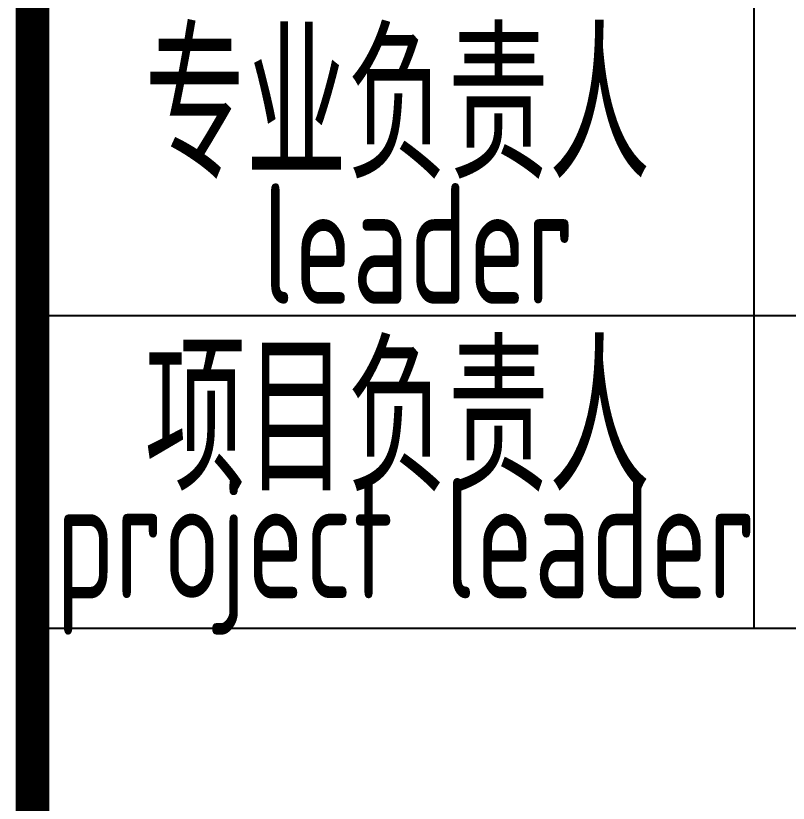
# Model space of a CAD drawing. Extents: x 9731685 to 18866768, y -962146 to 194094.
# Drawn here: x 9817422 to 9819027, y -255070 to -253433 of the extents above; entities that cross this region are included whole.
import ezdxf
from ezdxf.enums import TextEntityAlignment as Align

# ---------------------------------------------------------------- set-up
doc = ezdxf.new("R2010")
doc.units = 0
doc.header["$LTSCALE"] = 1000
doc.layers.get('0').update_dxf_attribs({"linetype": 'CONTINUOUS'})
doc.styles.add('TSSD_Rein', font='Tssdeng.shx', dxfattribs={"width": 0.7, "bigfont": 'hztxt.shx'})

msp = doc.modelspace()

# ---------------------------------------------------------------- linework, layer by layer
for p, q in [((9818956.8, -254706.3), (9818956.8, -251456.3)), ((9817456.8, -254056.3), (9822956.8, -254056.3)), ((9817456.8, -254706.3), (9835456.8, -254706.3))]:
    msp.add_line(p, q)
msp.add_lwpolyline([(9835456.8, -249706.3, 70, 70, 0), (9817456.8, -249706.3, 70, 70, 0), (9817456.8, -255706.3, 0, 0, 0)], format="xyseb")
msp.add_lwpolyline([(9835456.8, -249706.3, 70, 70, 0), (9817456.8, -249706.3, 70, 70, 0), (9817456.8, -255706.3, 0, 0, 0)], format="xyseb")
at = {"const_width": 70}
msp.add_lwpolyline([(9817456.8, -249706.3), (9817456.8, -255706.3)], dxfattribs=at)

# ---------------------------------------------------------------- texts
at = {"style": 'TSSD_Rein', "width": 0.7}
for s, height, p in [('专业负责人', 300, (9818215.1, -253606.3)), ('leader', 250, (9818258.7, -253906.3)), ('项目负责人', 300, (9818215.1, -254256.3)), ('project leader', 250, (9818232.3, -254556.3))]:
    msp.add_text(s, height=height, dxfattribs=at).set_placement(p, align=Align.MIDDLE)

doc.saveas('drawing.dxf')
